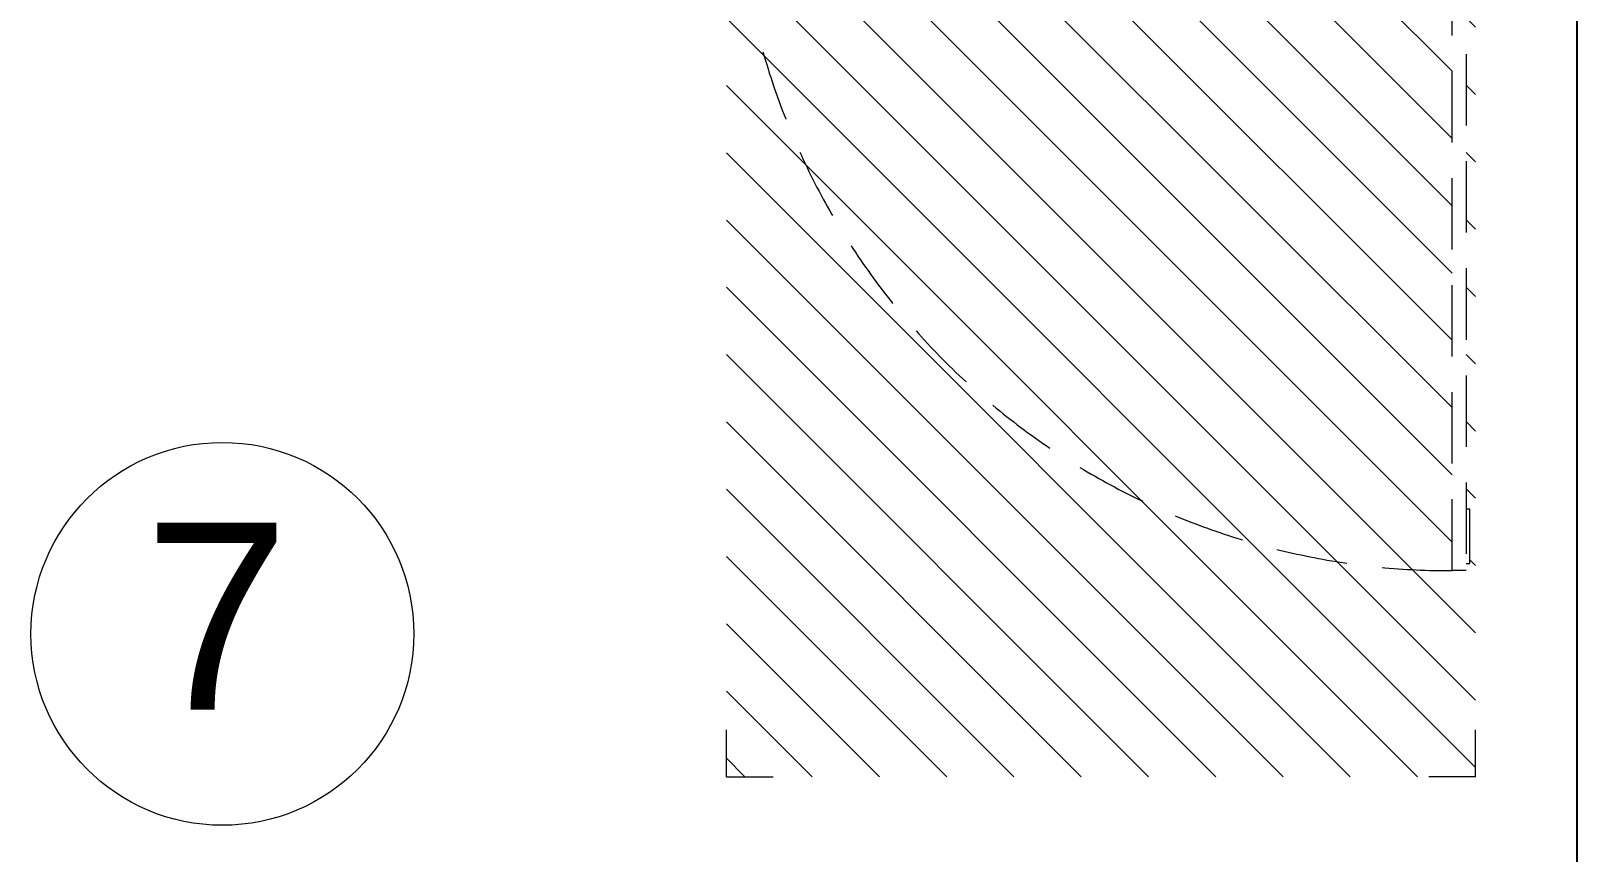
# Model space of a CAD drawing. Header units: millimetres. Extents: x 306002 to 1554695, y -207070 to 1535795.
# Drawn here: x 331578 to 333229, y -186811 to -185935 of the extents above; entities that cross this region are included whole.
import ezdxf

# ---------------------------------------------------------------- set-up
doc = ezdxf.new("R2010")
doc.units = ezdxf.units.MM
doc.linetypes.add('штриховаяX2', pattern=[38.1, 25.4, -12.7])
doc.layers.add('1 0 Mebel_Ном._пера__97', color=7, linetype='Continuous', lineweight=5, true_color=0x3f3f3f)
for name, color, linetype, lineweight in [('AR__ШТРИХОВКА', 7, 'Continuous', 9), ('стены', 250, 'Continuous', 30), ('Тонкая', 7, 'Continuous', 15)]:
    doc.layers.add(name, color=color, linetype=linetype, lineweight=lineweight)
doc.layers.add('PDF _Мебель', color=7, linetype='Continuous')
doc.styles.get("Standard").update_dxf_attribs({"font": 'arial.ttf'})

# ---------------------------------------------------------------- blocks, each defined once
blk = doc.blocks.new('Сервисная зона_серверного шкафа')
at = {"layer": 'AR__ШТРИХОВКА', "lineweight": 0, "ltscale": 0.1, "true_color": 0xc7c8ca}
h = blk.add_hatch(dxfattribs=at)
h.set_pattern_fill('ANSI31', color=9, scale=16)
h.set_pattern_definition([(45, (-3777118.67, 1059230.894), (-35.9210245, 35.9210245), [])])
h.paths.add_polyline_path([(71587.1, 19795.1, -0.414214), (71597.1, 19805.1), (71587.1, 19805.1), (70587.1, 19805.1), (70587.1, 19005.1), (71597.1, 19005.1, -0.414214), (71587.1, 19015.1), (70872.7, 19015.1), (70872.7, 19011.2), (70814.7, 19011.2), (70814.7, 19015.1), (70807.1, 19015.1), (70807.1, 19030.1, -0.421855)])
h.paths.add_polyline_path([(71587.1, 19795.1, 0.421855), (70807.1, 19030.1), (71587.1, 19030.1)], flags=17)
at = {"layer": 'стены', "color": 18, "lineweight": 0, "ltscale": 0.1, "true_color": 0x000000}
for p, q in [((70587.1, 19805.1), (70637.1, 19805.1)), ((70587.1, 19805.1), (70587.1, 19755.1)), ((70587.1, 19005.1), (70587.1, 19055.1)), ((70587.1, 19005.1), (70637.1, 19005.1))]:
    blk.add_line(p, q, dxfattribs=at)
blk = doc.blocks.new('Серверный шкаф 800х800')
at = {"layer": 'PDF _Мебель', "color": 18, "linetype": 'штриховаяX2', "lineweight": 0, "ltscale": 3, "true_color": 0x000000, "transparency": 33554687}
for p, q in [((70807.1, 19015.1), (70807.1, 19030.1)), ((70807.1, 19030.1), (71587.1, 19030.1)), ((71587.1, 19015.1), (70807.1, 19015.1))]:
    blk.add_line(p, q, dxfattribs=at)
blk.add_lwpolyline([(70814.7, 19015.1), (70814.7, 19011.2), (70872.7, 19011.2), (70872.7, 19015.1)], dxfattribs=at)
at = {"layer": 'PDF _Мебель', "color": 251, "linetype": 'штриховаяX2', "lineweight": 0, "ltscale": 3, "true_color": 0x636466, "transparency": 33554687}
blk.add_arc((71569.8, 19032.6), 762.7, 88.6983, 180.1892, dxfattribs=at)

msp = doc.modelspace()

# ---------------------------------------------------------------- linework, layer by layer
at = {"ltscale": 100}
msp.add_line((333228.8, -190180.6), (333228.8, -183970.6), dxfattribs=at)
at = {"layer": '1 0 Mebel_Ном._пера__97', "color": 0, "lineweight": 20, "transparency": 33554687}
msp.add_circle((331782, -186578.3), 204.4, dxfattribs=at)

# ---------------------------------------------------------------- block references
at = {"color": 5, "lineweight": 0, "rotation": 90}
for name in ['Сервисная зона_серверного шкафа', 'Серверный шкаф 800х800']:
    msp.add_blockref(name, (352125.5, -257317.9), dxfattribs=at)

# ---------------------------------------------------------------- texts
at = {"layer": 'Тонкая', "color": 0, "linetype": 'ByBlock', "ltscale": 100, "transparency": 33554687, "insert": (331776, -186559.4), "char_height": 250, "width": 588.035, "attachment_point": 5}
msp.add_mtext('{\\H0.8x;7\\H1.25x;\\C1; }', dxfattribs=at)

doc.saveas('drawing.dxf')
